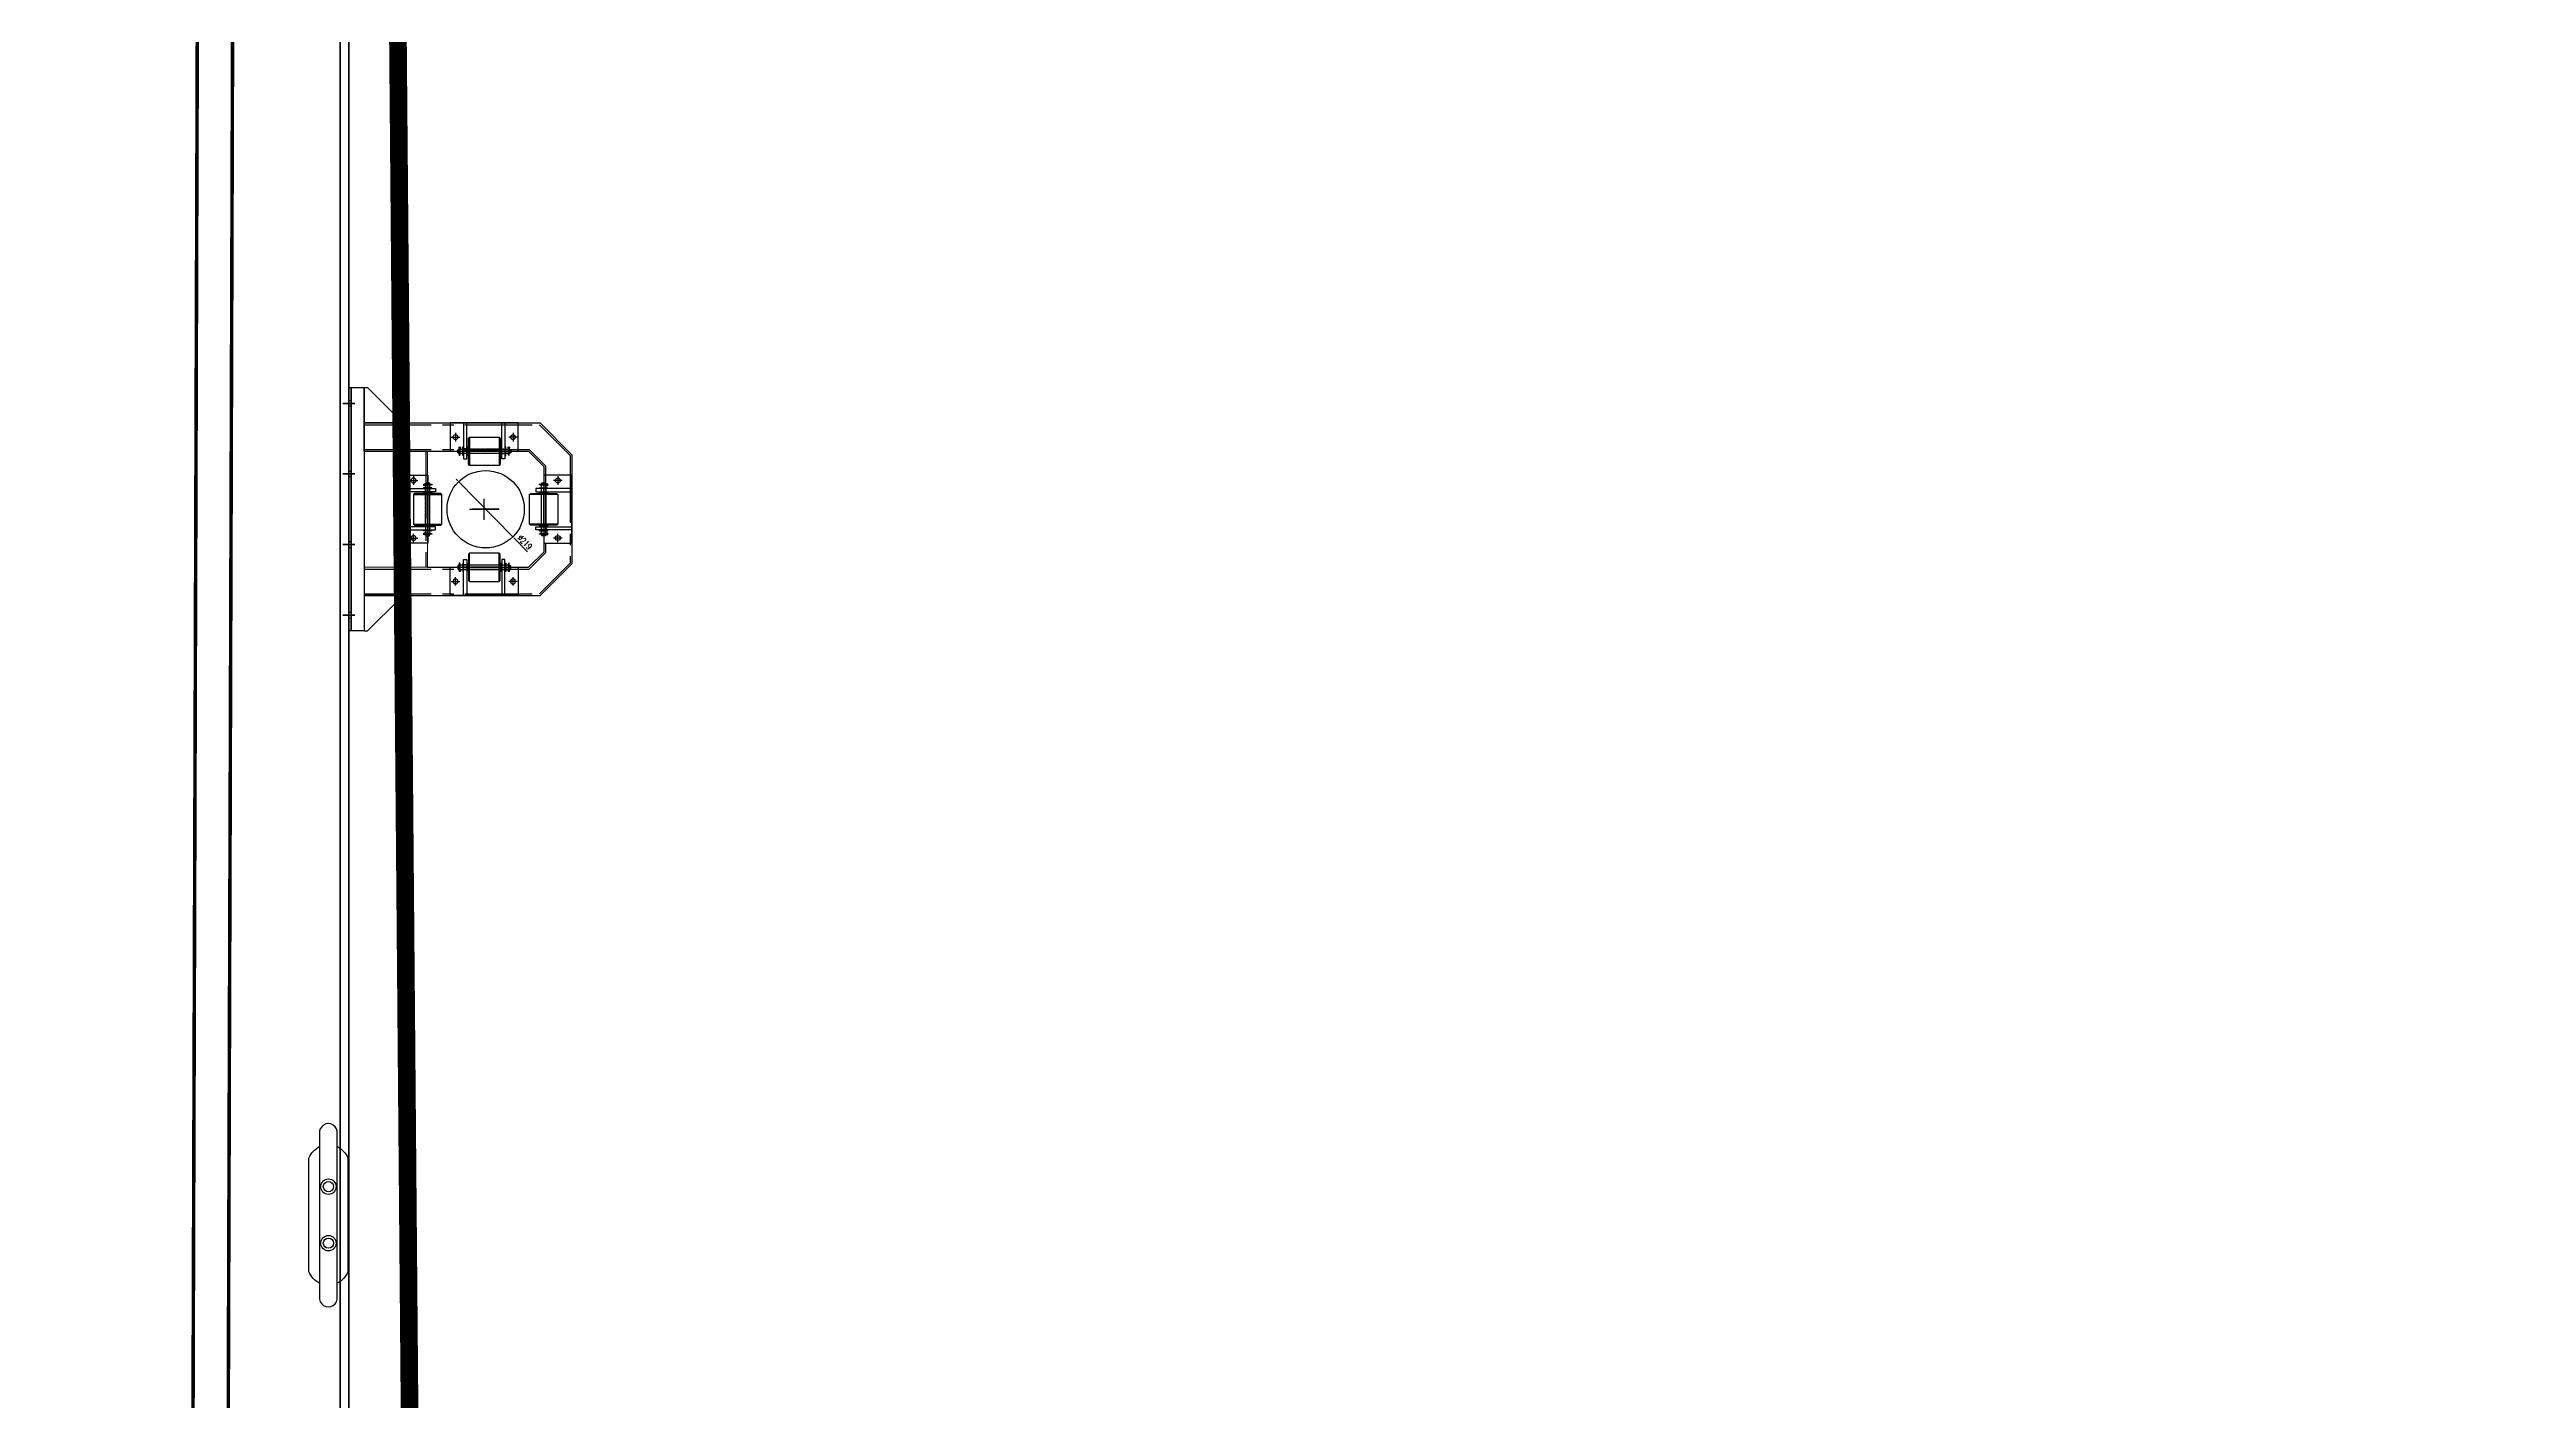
# Model space of a CAD drawing. Header units: millimetres. Extents: x -1003406 to 3312184, y 81337 to 716393.
# Drawn here: x 1481083 to 1488102, y 208075 to 211903 of the extents above; entities that cross this region are included whole.
import ezdxf

# ---------------------------------------------------------------- set-up
doc = ezdxf.new("R2010")
doc.units = ezdxf.units.MM
doc.header["$LTSCALE"] = 10
for name, pattern in [('-6_350_HOLE$0$DASH', [0.35, 0.25, -0.1]), ('CENTER2', [28.575, 19.05, -3.175, 3.175, -3.175]), ('DASHED2', [0.375, 0.25, -0.125]), ('DOTE', [2.42, 2, -0.2, 0.02, -0.2])]:
    doc.linetypes.add(name, pattern=pattern)
doc.layers.get('0').update_dxf_attribs({"linetype": 'CONTINUOUS'})
doc.layers.get('Defpoints').update_dxf_attribs({"linetype": 'CONTINUOUS'})
for name, color, linetype in [('DOTE', 1, 'DOTE'), ('W- bollard系船栓', 4, 'CONTINUOUS'), ('W-_ANTICOLLISION防撞措施', 192, 'CONTINUOUS'), ('W-FLOAT_BOWL浮筒', 253, 'CONTINUOUS'), ('W-MOUNTING固定方式', 5, 'CONTINUOUS'), ('W-STEEL_FRAME钢架', 3, 'CONTINUOUS')]:
    doc.layers.add(name, color=color, linetype=linetype)
doc.layers.add('文字及标注', color=3, linetype='CONTINUOUS', lineweight=15)
doc.styles.add('STANDARD_T3', font='simplex.shx', dxfattribs={"width": 0.7, "bigfont": 'gbcbig.shx'})
doc.dimstyles.new('W&&5', dxfattribs={"dimtxt": 17.5, "dimasz": 5, "dimexe": 12.5, "dimexo": 15, "dimgap": 5, "dimtad": 1, "dimdec": 0, "dimzin": 0, "dimdsep": 46, "dimtxsty": 'STANDARD_T3', "dimcen": 0.09, "dimclrd": 1, "dimclre": 1, "dimclrt": 7, "dimazin": 2, "dimtfac": 1, "dimtdec": 0, "dimtix": 1, "dimtmove": 2, "dimatfit": 3, "dimfxl": 100, "dimtolj": 1, "dimtzin": 0, "dimarcsym": 0})

# ---------------------------------------------------------------- blocks, each defined once
blk = doc.blocks.new('*U190')
blk.add_lwpolyline([(-12, 0), (-12, 2.5), (12, 2.5), (12, 0)], close=True)
blk = doc.blocks.new('*U189')
at = {"color": 8, "linetype": 'Continuous', "lineweight": 15}
for p, q in [((-1, 1.9), (-2.1, 1)), ((0, 1.4), (0, -1.4)), ((-1, -1.9), (-2.1, -1))]:
    blk.add_line(p, q, dxfattribs=at)
at = {"color": 7, "linetype": 'Continuous', "lineweight": 15}
for p, q in [((16, 1.4), (0, 1.4)), ((0, 0), (18.5, 0)), ((16, 1.4), (16, 0)), ((18.5, -1.4), (18.5, 0)), ((0, -1.4), (18.5, -1.4))]:
    blk.add_line(p, q, dxfattribs=at)
for centre, radius, start, end in [((-3.2, 0), 2.9, 41.31782, 318.68218), ((-3.2, 0), 1.45, 41.31782, 318.68218), ((0, 2.8), 2.82, 221.31782, 270), ((0, -2.8), 2.82, 90, 138.68218), ((0, 2.8), 1.37, 221.31782, 270), ((0, -2.8), 1.37, 90, 138.68218)]:
    blk.add_arc(centre, radius, start, end, dxfattribs=at)
blk = doc.blocks.new('无头销轴_B型_D12X150')
at = {"color": 0}
for p, q in [((-72, 6), (-72, -6)), ((72, 6), (72, -6))]:
    blk.add_line(p, q, dxfattribs=at)
blk.add_lwpolyline([(-75, 4.3), (-75, -4.3), (-72, -6), (72, -6), (75, -4.3), (75, 4.3), (72, 6), (-72, 6)], close=True, dxfattribs=at)
for centre in [(-69.5, 0), (69.5, 0)]:
    blk.add_circle(centre, 1.6, dxfattribs=at)
blk = doc.blocks.new('A$C1EDE4923')
for p, q in [((-232.5, 79.6), (-232.5, 159.6)), ((-148.5, 79.6), (-148.5, 159.6))]:
    blk.add_line(p, q)
at = {"color": 3, "linetype": 'CENTER2', "ltscale": 0.5}
for p, q in [((-284, 79.6), (-260, 79.6)), ((-272, 67.6), (-272, 91.6)), ((-235, 119.6), (-254, 119.6)), ((-146, 119.6), (-127, 119.6)), ((-97, 79.6), (-121, 79.6)), ((-109, 67.6), (-109, 91.6))]:
    blk.add_line(p, q, dxfattribs=at)
at = {"linetype": 'DASHED2'}
for p, q in [((-240, 126.1), (-249, 126.1)), ((-240, 113.1), (-249, 113.1)), ((-235.5, 125.9), (-145.5, 125.9)), ((-235.5, 113.3), (-145.5, 113.3)), ((-141, 126.1), (-132, 126.1)), ((-141, 113.1), (-132, 113.1))]:
    blk.add_line(p, q, dxfattribs=at)
at = {"color": 3, "linetype": 'CENTER2'}
blk.add_line((-240.9, 119.6), (-140, 119.6), dxfattribs=at)
for points in [[(-249, 141.6), (-240, 141.6), (-240, 39.6), (-249, 39.6)], [(-232.5, 159.6), (-148.5, 159.6), (-145.5, 156.6), (-145.5, 82.6), (-148.5, 79.6), (-232.5, 79.6), (-235.5, 82.6), (-235.5, 156.6)], [(-132, 141.6), (-141, 141.6), (-141, 39.6), (-132, 39.6)], [(-94, 39.6), (-94, 119.6), (-287, 119.6), (-287, 39.6)]]:
    blk.add_lwpolyline(points, close=True)
for centre in [(-272, 79.6), (-109, 79.6)]:
    blk.add_circle(centre, 7)
at = {"xscale": -1}
for name, p, rotation in [('无头销轴_B型_D12X150', (-190.5, 119.6), 180), ('*U189', (-260, 113.6), 270), ('*U190', (-249, 119.6), 90), ('*U190', (-237.5, 119.6), 90)]:
    blk.add_blockref(name, p, dxfattribs=dict(at, rotation=rotation))
for name, p, rotation in [('*U190', (-143.5, 119.6), 270), ('*U190', (-132, 119.6), 270), ('*U189', (-121, 113.6), 90)]:
    blk.add_blockref(name, p, dxfattribs=dict(rotation=rotation))
blk = doc.blocks.new('*D175')
at = {"color": 1, "lineweight": -2, "transparency": 16777216}
for p, q in [((120.6, 506.2), (81.6, 467.9)), ((-78.3, 310.9), (78, 464.4)), ((-81.8, 307.4), (-85.4, 303.9))]:
    blk.add_line(p, q, dxfattribs=at)
at = {"color": 1, "transparency": 16777216}
for points in [[(81, 468.5), (82.2, 467.3), (78, 464.4)], [(-82.4, 308), (-81.3, 306.8), (-78.3, 310.9)]]:
    blk.add_solid(points, dxfattribs=at)
at = {"layer": 'Defpoints', "color": 0, "transparency": 16777216}
for p in [(78, 464.4), (-78.3, 310.9)]:
    blk.add_point(p, dxfattribs=at)
at = {"color": 7, "transparency": 16777216, "insert": (93.2, 498.6), "char_height": 17.5, "attachment_point": 5, "rotation": 44.4737, "style": 'STANDARD_T3'}
blk.add_mtext('\\A1;∅219', dxfattribs=at)
blk = doc.blocks.new('$matou$00000081')
at = {"elevation": 0}
for points in [[(115.4, -12.5, 1.151757), (115.4, 12.5), (-115.4, 12.5, 1.151757), (-115.4, -12.5), (115.4, -12.5)], [(-96.2, 12.5, -0.182727), (-79.9, 27.6), (80.9, 27.6, -0.182727), (97.2, 12.5)], [(97.2, -12.5, -0.182727), (80.9, -27.6), (-79.9, -27.6, -0.182727), (-96.2, -12.5, -0.127039)]]:
    blk.add_lwpolyline(points, format="xyb", dxfattribs=at)
for centre, radius in [((-39.5, 0, 0), 10.9), ((-39.5, 0, 0), 7.27), ((40.5, 0, 0), 10.9), ((40.5, 0, 0), 7.27)]:
    blk.add_circle(centre, radius)
blk = doc.blocks.new('BZQ-T')
at = {"color": 252, "lineweight": 200, "ltscale": 100}
blk.add_line((-344.6, 6), (344.6, 6), dxfattribs=at)
at = {"layer": 'DOTE', "lineweight": 200, "ltscale": 100}
for p, q in [((-300, -17), (-300, 17)), ((-100, -17), (-100, 17)), ((100, -17), (100, 17)), ((300, -17), (300, 17))]:
    blk.add_line(p, q, dxfattribs=at)
at = {"layer": 'W-MOUNTING固定方式'}
for p, q in [((-154.6, 632.1), (-244.6, 542.1)), ((-154.6, 632.1), (154.3, 632.1)), ((154.3, 632.1), (244.3, 542.1)), ((-244.6, 43), (-244.6, 542.1)), ((-121.4, 552.1), (-164.6, 509)), ((-164.6, 43), (-164.6, 509)), ((-121.4, 552.1), (121.2, 552.1)), ((121.2, 552.1), (164.3, 509)), ((164.3, 223.1), (164.3, 509)), ((244.3, 43), (244.3, 542.1))]:
    blk.add_line(p, q, dxfattribs=at)
at = {"layer": 'W-MOUNTING固定方式', "color": 253, "linetype": 'CENTER2', "true_color": 0xadadad}
for p, q in [((-152.5, 627.1), (-239.6, 540.1)), ((-152.5, 627.1), (152.2, 627.1)), ((152.2, 627.1), (239.3, 540.1)), ((-239.6, 43), (-239.6, 540.1)), ((-123.5, 557.1), (-169.6, 511.1)), ((-169.6, 43), (-169.6, 511.1)), ((-123.5, 557.1), (123.2, 557.1)), ((123.2, 557.1), (169.3, 511.1)), ((169.3, 43), (169.3, 511.1)), ((239.3, 43), (239.3, 540.1)), ((-164.6, 218.1), (164.3, 218.1)), ((164.3, 148.1), (-164.6, 148.1))]:
    blk.add_line(p, q, dxfattribs=at)
at = {"layer": 'W-MOUNTING固定方式', "color": 1}
for p, q in [((-0.1, 341.5), (-0.1, 425.5)), ((-0.1, 341.5), (-0.1, 425.5)), ((29.9, 383.5), (-30.1, 383.5)), ((29.9, 383.5), (-30.1, 383.5))]:
    blk.add_line(p, q, dxfattribs=at)
at = {"layer": 'W-MOUNTING固定方式', "color": 0, "lineweight": 5}
for p, q in [((-164.6, 223.1), (164.3, 223.1)), ((164.3, 43), (164.3, 234)), ((164.3, 143.1), (-164.6, 143.1))]:
    blk.add_line(p, q, dxfattribs=at)
at = {"layer": 'W-MOUNTING固定方式', "lineweight": 25}
blk.add_lwpolyline([(-0.1, 425.3), (-0.1, 350)], dxfattribs=at)
at = {"layer": 'W-MOUNTING固定方式', "color": 1}
for points in [[(-344.6, 43), (-344.6, 53), (-254.6, 143), (-244.6, 143), (-244.6, 43)], [(344.3, 43), (344.3, 53), (254.3, 143), (244.3, 143), (244.3, 43)]]:
    blk.add_lwpolyline(points, close=True, dxfattribs=at)
at = {"layer": 'W-MOUNTING固定方式'}
blk.add_circle((-0.1, 387.6), 109.5, dxfattribs=at)
at = {"layer": 'W-STEEL_FRAME钢架'}
for p, q in [((-164.6, 43), (-244.6, 43)), ((164.3, 43), (244.3, 43))]:
    blk.add_line(p, q, dxfattribs=at)
for points in [[(-344.6, 43), (344.6, 43), (344.6, 0), (-344.6, 0)], [(-308, 6), (-292, 6), (-292, 0), (-308, 0)], [(-108, 6), (-92, 6), (-92, 0), (-108, 0)], [(108, 6), (92, 6), (92, 0), (108, 0)], [(308, 6), (292, 6), (292, 0), (308, 0)]]:
    blk.add_lwpolyline(points, close=True, dxfattribs=at)
at = {"layer": 'W-MOUNTING固定方式', "color": 6, "lineweight": 5, "extrusion": (0, 0, -1), "xscale": -1, "zscale": -1}
for p, rotation in [((190.6, 671.7), 180), ((284.1, 193), 90)]:
    blk.add_blockref('A$C1EDE4923', p, dxfattribs=dict(at, rotation=rotation))
at = {"layer": 'W-MOUNTING固定方式', "color": 6, "lineweight": 5, "extrusion": (0, 0, -1), "zscale": -1, "rotation": 270}
blk.add_blockref('A$C1EDE4923', (-283.9, 193), dxfattribs=at)
at = {"layer": 'W-MOUNTING固定方式', "color": 6, "lineweight": 5, "extrusion": (0, 0, -1), "zscale": -1}
blk.add_blockref('A$C1EDE4923', (190.6, 103.6), dxfattribs=at)
dim = blk.add_diameter_dim_2p(p1=(-78.3, 310.9), p2=(78, 464.4), dimstyle='W&&5')
dim.commit()
dim.dimension.update_dxf_attribs({"geometry": '*D175', "text_midpoint": (93.2, 498.6)})

msp = doc.modelspace()

# ---------------------------------------------------------------- linework, layer by layer
at = {"layer": 'W-_ANTICOLLISION防撞措施', "const_width": 50}
msp.add_lwpolyline([(1482056.5, 225600.6), (1482081.2, 218775.2), (1498031.5, 218775.1), (1498031.5, 216425.1), (1482032.4, 216425.1), (1482130.7, 204825.1), (1498131.5, 204825.1), (1498131.5, 202375.1), (1482131.5, 202375.1), (1482131.5, 190825.1), (1498131.5, 190825.1), (1498131.5, 188375.1), (1482131.5, 188375.1), (1482131.5, 180475.1)], dxfattribs=at)
at = {"layer": 'W-FLOAT_BOWL浮筒', "const_width": 5}
msp.add_lwpolyline([(1481906.5, 190600.1), (1497906.5, 190600.1), (1497906.5, 188600.1), (1481906.5, 188600.1), (1481906.5, 180600.1), (1475906.5, 180600.1), (1475906.5, 207612.3), (1474773.1, 213564.7), (1472793.5, 219551.7), (1469406.5, 224496.1), (1469406.5, 225600.1), (1481906.5, 225600.1), (1481906.5, 218600.1), (1497906.5, 218600.1), (1497906.5, 216600.1), (1481906.5, 216600.1), (1481906.5, 204600.1), (1497906.5, 204600.1), (1497906.5, 202600.1), (1481906.5, 202600.1), (1481906.5, 190600.1)], dxfattribs=at)
at = {"layer": 'W-FLOAT_BOWL浮筒'}
msp.add_lwpolyline([(1481906.5, 190600.1), (1497906.5, 190600.1), (1497906.5, 188600.1), (1481906.5, 188600.1), (1481906.5, 180600.1), (1475906.5, 180600.1), (1475906.5, 207612.3), (1474773.1, 213564.7), (1472793.5, 219551.7), (1469406.5, 224496.1), (1469406.5, 225600.1), (1481906.5, 225600.1), (1481906.5, 204600.1), (1497906.5, 204600.1), (1497906.5, 202600.1), (1481906.5, 202600.1), (1481906.5, 190600.1)], dxfattribs=at)
at = {"layer": 'W-STEEL_FRAME钢架', "const_width": 5}
msp.add_lwpolyline([(1481931.5, 190625.1), (1497931.5, 190625.1), (1497931.5, 188575.1), (1481931.5, 188575.1), (1481931.5, 180575.1), (1475881.5, 180575.1), (1475881.5, 207609.9), (1474748.9, 213558.4), (1472770.9, 219540.5), (1469381.5, 224488.3), (1469381.5, 225625.1), (1481931.5, 225625.1), (1481931.5, 218625.1), (1497931.5, 218625.1), (1497931.5, 216575.1), (1481931.5, 216575.1), (1481931.5, 204625.1), (1497931.5, 204625.1), (1497931.5, 202575.1), (1481931.5, 202575.1)], close=True, dxfattribs=at)
at = {"layer": '文字及标注', "color": 1, "linetype": '-6_350_HOLE$0$DASH', "const_width": 10}
msp.add_lwpolyline([(1481514.9, 216124.1), (1481457.9, 197754.5)], dxfattribs=at)
at = {"layer": '文字及标注', "color": 4, "const_width": 10}
msp.add_lwpolyline([(1481614.9, 216123.8), (1481557.9, 197854.5)], dxfattribs=at)

# ---------------------------------------------------------------- block references
at = {"layer": 'W- bollard系船栓', "xscale": 2, "yscale": 2, "rotation": 89.9999999999273}
msp.add_blockref('$matou$00000081', (1481873.5, 208600.1, 0), dxfattribs=at)
at = {"layer": 'W-STEEL_FRAME钢架', "lineweight": 200, "rotation": 269.9999999999994}
msp.add_blockref('BZQ-T', (1481931.5, 210600.1), dxfattribs=at)

doc.saveas('drawing.dxf')
